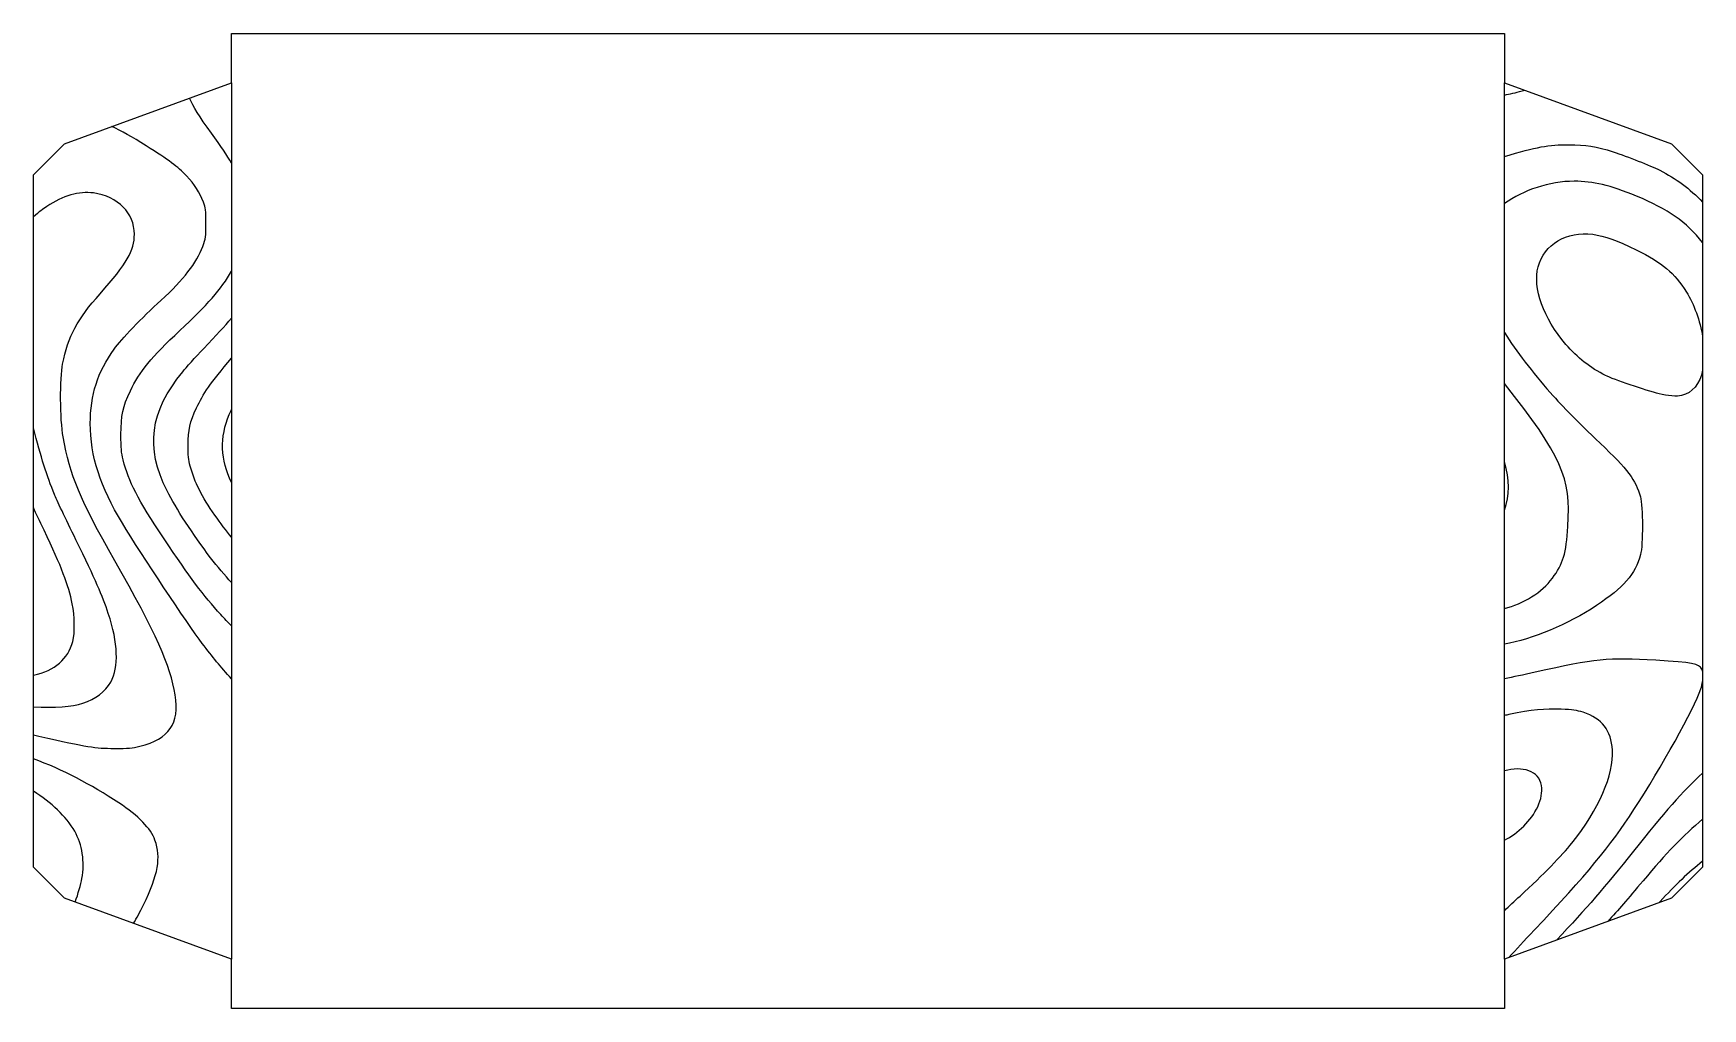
# Model space of a CAD drawing. Header units: inches. Extents: x -1.05 to 1.05, y -0.61 to 0.61.
import ezdxf

# ---------------------------------------------------------------- set-up
doc = ezdxf.new("R2010")
doc.units = ezdxf.units.IN
doc.header["$MEASUREMENT"] = 0
doc.layers.add('design', color=4, linetype='Continuous')
doc.layers.add('hammer', color=10, linetype='Continuous')

msp = doc.modelspace()

# ---------------------------------------------------------------- linework, layer by layer
at = {"layer": 'design'}
for points, knots in [([(-0.8025, 0.4515), (-0.8082, 0.4611), (-0.8156, 0.4721), (-0.828, 0.4892), (-0.8434, 0.5104), (-0.8512, 0.5229), (-0.8555, 0.5332)], [21.132819, 21.132819, 21.132819, 21.132819, 21.832184, 21.832184, 21.832184, 22.674945, 22.674945, 22.674945, 22.674945]), ([(0.8025, 0.5372), (0.8092, 0.5386), (0.8166, 0.5403), (0.8248, 0.5424), (0.8259, 0.5427), (0.827, 0.543), (0.828, 0.5432)], [2.6586933, 2.6586933, 2.6586933, 2.6586933, 2.8424896, 2.8424896, 2.8424896, 2.9191008, 2.9191008, 2.9191008, 2.9191008]), ([(-0.8025, -0.1992), (-0.8169, -0.1834), (-0.8261, -0.1721), (-0.8395, -0.1543), (-0.8585, -0.1292), (-0.9159, -0.043), (-0.9403, -0.0028), (-0.9681, 0.043), (-0.9807, 0.082), (-0.9807, 0.1229), (-0.9807, 0.159), (-0.9716, 0.1875), (-0.9506, 0.2169), (-0.9421, 0.2288), (-0.9154, 0.2566), (-0.8916, 0.2783), (-0.8629, 0.3046), (-0.847, 0.3251), (-0.8389, 0.3464), (-0.835, 0.3567), (-0.8349, 0.3579), (-0.8349, 0.3755), (-0.8349, 0.3922), (-0.8352, 0.3946), (-0.8381, 0.4023), (-0.843, 0.415), (-0.8488, 0.4239), (-0.8596, 0.4354), (-0.8707, 0.4471), (-0.8813, 0.4551), (-0.9104, 0.4733), (-0.9281, 0.4844), (-0.9417, 0.492), (-0.9537, 0.4975)], [4.22014, 4.22014, 4.22014, 4.22014, 4.927615, 4.927615, 4.927615, 5.927615, 5.927615, 5.927615, 6.927615, 6.927615, 6.927615, 7.927615, 7.927615, 7.927615, 8.927615, 8.927615, 8.927615, 9.927615, 9.927615, 9.927615, 10.927615, 10.927615, 10.927615, 11.927615, 11.927615, 11.927615, 12.927615, 12.927615, 12.927615, 13.927615, 13.927615, 13.927615, 14.629398, 14.629398, 14.629398, 14.629398]), ([(0.8025, 0.4597), (0.8428, 0.4719), (0.8585, 0.4746), (0.8835, 0.4746), (0.9058, 0.4746), (0.9177, 0.4727), (0.9398, 0.4656), (0.9578, 0.4597), (0.9865, 0.4484), (0.9985, 0.4424), (1.0187, 0.4322), (1.0366, 0.4189), (1.0525, 0.4022)], [4.993644, 4.993644, 4.993644, 4.993644, 5.890501, 5.890501, 5.890501, 6.890501, 6.890501, 6.890501, 7.890501, 7.890501, 7.890501, 8.379592, 8.379592, 8.379592, 8.379592]), ([(1.0525, 0.3513), (1.0322, 0.3771), (1.0087, 0.3934), (0.9693, 0.4096), (0.9356, 0.4235), (0.9145, 0.4285), (0.8905, 0.4285), (0.8591, 0.4285), (0.8266, 0.4172), (0.8025, 0.4003)], [0, 0, 0, 0, 0.913149, 0.913149, 0.913149, 1.913149, 1.913149, 1.913149, 2.494785, 2.494785, 2.494785, 2.494785]), ([(-1.0525, -0.2696), (-1.0501, -0.2702), (-1.0478, -0.2707), (-1.0456, -0.2712), (-0.9827, -0.2854), (-0.9752, -0.2867), (-0.9504, -0.2868), (-0.9327, -0.2869), (-0.9278, -0.2865), (-0.9183, -0.2841), (-0.881, -0.2747), (-0.868, -0.2557), (-0.8737, -0.2192), (-0.8793, -0.1828), (-0.8978, -0.1417), (-0.9498, -0.0501), (-0.9939, 0.0276), (-1.0062, 0.0572), (-1.015, 0.1061), (-1.0189, 0.128), (-1.0193, 0.1801), (-1.0156, 0.198), (-1.0085, 0.2332), (-0.9972, 0.2543), (-0.9683, 0.2867), (-0.9346, 0.3246), (-0.9251, 0.341), (-0.9251, 0.3616), (-0.9251, 0.3885), (-0.9456, 0.4091), (-0.9769, 0.4137), (-0.9946, 0.4163), (-1.0157, 0.4102), (-1.0355, 0.3967), (-1.0405, 0.3934), (-1.0448, 0.3901), (-1.0525, 0.3836)], [0, 0, 0, 0, 0.056354, 0.056354, 0.056354, 1.056354, 1.056354, 1.056354, 2.056354, 2.056354, 2.056354, 3.056354, 3.056354, 3.056354, 4.056354, 4.056354, 4.056354, 5.056354, 5.056354, 5.056354, 6.056354, 6.056354, 6.056354, 7.056354, 7.056354, 7.056354, 8.056354, 8.056354, 8.056354, 9.056354, 9.056354, 9.056354, 10.056354, 10.056354, 10.056354, 10.685925, 10.685925, 10.685925, 10.685925]), ([(1.0525, 0.1903), (1.0489, 0.1727), (1.0399, 0.1617), (1.0258, 0.1581), (1.0207, 0.1568), (1.0076, 0.1578), (0.9978, 0.1603), (0.9809, 0.1646), (0.94, 0.1786), (0.9301, 0.1835), (0.9112, 0.1929), (0.8943, 0.2062), (0.8801, 0.2227), (0.8517, 0.2557), (0.8381, 0.2937), (0.8451, 0.3206), (0.8524, 0.3489), (0.8813, 0.366), (0.914, 0.3616), (0.9292, 0.3596), (0.9443, 0.3542), (0.9688, 0.342), (1.0016, 0.3258), (1.017, 0.3129), (1.0321, 0.2888), (1.0416, 0.2737), (1.0493, 0.2521), (1.0525, 0.2326)], [0, 0, 0, 0, 0.663198, 0.663198, 0.663198, 1.663198, 1.663198, 1.663198, 2.663198, 2.663198, 2.663198, 3.663198, 3.663198, 3.663198, 4.663198, 4.663198, 4.663198, 5.663198, 5.663198, 5.663198, 6.663198, 6.663198, 6.663198, 7.663198, 7.663198, 7.663198, 8.50944, 8.50944, 8.50944, 8.50944]), ([(-0.8025, -0.1322), (-0.8072, -0.1277), (-0.8117, -0.123), (-0.8162, -0.1181), (-0.8379, -0.0943), (-0.8553, -0.071), (-0.8875, -0.0227), (-0.9214, 0.0283), (-0.9322, 0.0491), (-0.9393, 0.077), (-0.9416, 0.0863), (-0.9421, 0.0917), (-0.9421, 0.109), (-0.942, 0.1338), (-0.9399, 0.1437), (-0.9302, 0.1641), (-0.9187, 0.1884), (-0.9036, 0.2067), (-0.8678, 0.2402), (-0.8337, 0.2721), (-0.8155, 0.2927), (-0.8025, 0.3149)], [13.740493, 13.740493, 13.740493, 13.740493, 13.832184, 13.832184, 13.832184, 14.832184, 14.832184, 14.832184, 15.832184, 15.832184, 15.832184, 16.832184, 16.832184, 16.832184, 17.832184, 17.832184, 17.832184, 18.832184, 18.832184, 18.832184, 19.657646, 19.657646, 19.657646, 19.657646]), ([(-0.8025, -0.0777), (-0.8114, -0.0683), (-0.8202, -0.0579), (-0.829, -0.0463), (-0.8512, -0.0172), (-0.8731, 0.0165), (-0.8839, 0.0379), (-0.9115, 0.093), (-0.9057, 0.1374), (-0.8642, 0.1882), (-0.8601, 0.1933), (-0.8481, 0.2065), (-0.8376, 0.2177), (-0.8221, 0.2341), (-0.8111, 0.246), (-0.8025, 0.2558)], [13.391841, 13.391841, 13.391841, 13.391841, 13.563561, 13.563561, 13.563561, 14.563561, 14.563561, 14.563561, 15.563561, 15.563561, 15.563561, 16.563561, 16.563561, 16.563561, 16.956398, 16.956398, 16.956398, 16.956398]), ([(0.8025, 0.2379), (0.818, 0.2135), (0.8376, 0.1877), (0.8604, 0.162), (0.8778, 0.1425), (0.8933, 0.1268), (0.9232, 0.0982), (0.9582, 0.0649), (0.9681, 0.0517), (0.9741, 0.0306), (0.9774, 0.0189), (0.9774, -0.0305), (0.9742, -0.0423), (0.9673, -0.0673), (0.953, -0.0839), (0.9186, -0.1066), (0.8828, -0.1304), (0.8373, -0.1494), (0.8025, -0.1553)], [4.44289, 4.44289, 4.44289, 4.44289, 4.913149, 4.913149, 4.913149, 5.913149, 5.913149, 5.913149, 6.913149, 6.913149, 6.913149, 7.913149, 7.913149, 7.913149, 8.913149, 8.913149, 8.913149, 9.862541, 9.862541, 9.862541, 9.862541]), ([(-0.8025, -0.0206), (-0.8095, -0.0121), (-0.8165, -0.0028), (-0.8236, 0.0073), (-0.84, 0.0305), (-0.8491, 0.0486), (-0.8547, 0.0692), (-0.8569, 0.0773), (-0.8575, 0.0827), (-0.8575, 0.0957), (-0.8574, 0.1146), (-0.855, 0.1252), (-0.8468, 0.1426), (-0.8385, 0.1605), (-0.8294, 0.1737), (-0.8025, 0.2055)], [17.432146, 17.432146, 17.432146, 17.432146, 17.590871, 17.590871, 17.590871, 18.590871, 18.590871, 18.590871, 19.590871, 19.590871, 19.590871, 20.590871, 20.590871, 20.590871, 21.467444, 21.467444, 21.467444, 21.467444]), ([(0.863, -0.0723), (0.8766, -0.054), (0.8805, -0.0408), (0.8826, -0.0069), (0.8864, 0.055), (0.8753, 0.0817), (0.8025, 0.1734)], [0, 0, 0, 0, 1, 1, 1, 1.961419, 1.961419, 1.961419, 1.961419]), ([(-0.8025, 0.0486), (-0.8167, 0.0771), (-0.8176, 0.1056), (-0.8054, 0.1343), (-0.8045, 0.1365), (-0.8035, 0.1386), (-0.8025, 0.1408)], [14.3228647, 14.3228647, 14.3228647, 14.3228647, 14.9716486, 14.9716486, 14.9716486, 15.0714662, 15.0714662, 15.0714662, 15.0714662]), ([(-1.0525, -0.2342), (-1.0254, -0.2357), (-1.0037, -0.2343), (-0.9901, -0.2299), (-0.9745, -0.2249), (-0.9614, -0.2149), (-0.955, -0.2032), (-0.9445, -0.1839), (-0.9456, -0.154), (-0.958, -0.1166), (-0.9656, -0.0937), (-0.9738, -0.0752), (-0.9989, -0.0236), (-1.0116, 0.0024), (-1.0238, 0.028), (-1.0259, 0.0333), (-1.0356, 0.0572), (-1.0429, 0.08), (-1.0525, 0.1177)], [0, 0, 0, 0, 0.566386, 0.566386, 0.566386, 1.566386, 1.566386, 1.566386, 2.566386, 2.566386, 2.566386, 3.566386, 3.566386, 3.566386, 4.566386, 4.566386, 4.566386, 5.419657, 5.419657, 5.419657, 5.419657]), ([(-1.0525, -0.1944), (-1.0251, -0.1884), (-1.0087, -0.1743), (-1.0028, -0.1518), (-1, -0.1411), (-1.0003, -0.1197), (-1.0034, -0.1046), (-1.0083, -0.0805), (-1.0169, -0.058), (-1.0391, -0.0116), (-1.0447, 0.0001), (-1.0489, 0.0088), (-1.0525, 0.0169)], [0, 0, 0, 0, 0.68438, 0.68438, 0.68438, 1.68438, 1.68438, 1.68438, 2.68438, 2.68438, 2.68438, 3.014791, 3.014791, 3.014791, 3.014791]), ([(1.0525, -0.1892), (1.0523, -0.1883), (1.052, -0.1874), (1.0516, -0.1867), (1.0481, -0.1801), (1.0393, -0.1784), (0.9937, -0.1757), (0.9326, -0.1721), (0.9179, -0.1735), (0.8412, -0.1908), (0.8263, -0.1942), (0.8136, -0.1968), (0.8025, -0.1989)], [0, 0, 0, 0, 0.153737, 0.153737, 0.153737, 1.153737, 1.153737, 1.153737, 2.153737, 2.153737, 2.153737, 2.458065, 2.458065, 2.458065, 2.458065]), ([(0.8083, -0.5504), (0.8171, -0.5407), (0.8274, -0.5295), (0.84, -0.5162), (0.9069, -0.4451), (0.9357, -0.4104), (0.9659, -0.364), (1.0004, -0.3112), (1.0416, -0.2369), (1.0503, -0.2118), (1.0513, -0.2089), (1.052, -0.2056), (1.0525, -0.2024)], [0, 0, 0, 0, 0.225712, 0.225712, 0.225712, 1.225712, 1.225712, 1.225712, 2.225712, 2.225712, 2.225712, 2.557204, 2.557204, 2.557204, 2.557204]), ([(0.8025, -0.4915), (0.8086, -0.4858), (0.8151, -0.4796), (0.8223, -0.473), (0.852, -0.4456), (0.875, -0.422), (0.8876, -0.4063), (0.9216, -0.3638), (0.9407, -0.3201), (0.9388, -0.2889), (0.9373, -0.2642), (0.9255, -0.2489), (0.9019, -0.2413), (0.8937, -0.2387), (0.8884, -0.2379), (0.874, -0.2374), (0.8529, -0.2366), (0.8375, -0.2382), (0.8083, -0.2441), (0.8064, -0.2445), (0.8044, -0.2449), (0.8025, -0.2453)], [1.600772, 1.600772, 1.600772, 1.600772, 1.710071, 1.710071, 1.710071, 2.710071, 2.710071, 2.710071, 3.710071, 3.710071, 3.710071, 4.710071, 4.710071, 4.710071, 5.710071, 5.710071, 5.710071, 6.710071, 6.710071, 6.710071, 6.741646, 6.741646, 6.741646, 6.741646]), ([(-0.9263, -0.5074), (-0.9221, -0.5009), (-0.9182, -0.4935), (-0.9137, -0.4843), (-0.8949, -0.4452), (-0.8913, -0.4248), (-0.8992, -0.4025), (-0.9044, -0.3879), (-0.9199, -0.3719), (-0.9448, -0.3555), (-0.9801, -0.3322), (-1.0158, -0.3137), (-1.0525, -0.2998)], [0, 0, 0, 0, 0.405448, 0.405448, 0.405448, 1.405448, 1.405448, 1.405448, 2.405448, 2.405448, 2.405448, 2.997774, 2.997774, 2.997774, 2.997774]), ([(0.8445, -0.3604), (0.849, -0.3508), (0.8505, -0.3423), (0.8492, -0.3338), (0.8464, -0.3148), (0.8249, -0.3087), (0.8025, -0.3153)], [0, 0, 0, 0, 1, 1, 1, 1.676127, 1.676127, 1.676127, 1.676127]), ([(1.0525, -0.318), (1.0273, -0.3408), (1.0042, -0.3679), (0.9654, -0.4164), (0.9285, -0.4626), (0.9066, -0.488), (0.8682, -0.5286)], [0, 0, 0, 0, 0.579765, 0.579765, 0.579765, 1.499076, 1.499076, 1.499076, 1.499076]), ([(-0.9997, -0.4807), (-0.9961, -0.4702), (-0.9927, -0.4583), (-0.9913, -0.4508), (-0.9874, -0.4301), (-0.9908, -0.4079), (-1.0004, -0.3913), (-1.0113, -0.3725), (-1.0298, -0.355), (-1.0525, -0.3408)], [0, 0, 0, 0, 0.583054, 0.583054, 0.583054, 1.583054, 1.583054, 1.583054, 2.078495, 2.078495, 2.078495, 2.078495]), ([(1.0525, -0.3762), (1.0283, -0.3962), (1.0064, -0.4194), (0.9775, -0.4537), (0.9578, -0.477), (0.9458, -0.491), (0.9329, -0.505)], [0, 0, 0, 0, 0.530769, 0.530769, 0.530769, 1.076869, 1.076869, 1.076869, 1.076869]), ([(1.0525, -0.4292), (1.0347, -0.4431), (1.0178, -0.4593), (0.9988, -0.4801), (0.9983, -0.4806), (0.9979, -0.4811), (0.9975, -0.4815)], [0, 0, 0, 0, 0.4122685, 0.4122685, 0.4122685, 0.4279611, 0.4279611, 0.4279611, 0.4279611])]:
    msp.add_open_spline(points, degree=3, knots=knots, dxfattribs=at)
for points in [[(0.8025, 0.0136), (0.8095, 0.0322), (0.8095, 0.0527), (0.8025, 0.0743)], [(0.8025, -0.1104), (0.8264, -0.1046), (0.8501, -0.0899), (0.863, -0.0723)], [(0.8025, -0.4025), (0.8197, -0.3941), (0.8364, -0.3778), (0.8445, -0.3604)]]:
    msp.add_open_spline(points, degree=3, dxfattribs=at)
at = {"layer": 'hammer', "linetype": 'Continuous'}
for p, q in [((-0.8025, 0.5525), (-0.8025, 0.615)), ((-0.8025, 0.615), (0.8025, 0.615)), ((0.8025, 0.615), (0.8025, 0.5525)), ((-0.8025, -0.615), (-0.8025, -0.5525)), ((0.8025, -0.5525), (0.8025, -0.615)), ((0.8025, -0.615), (-0.8025, -0.615))]:
    msp.add_line(p, q, dxfattribs=at)
for points in [[(-1.0132, -0.4758), (-1.0275, -0.4615), (-1.0525, -0.4365), (-1.0525, 0.4365), (-1.0275, 0.4615), (-1.0132, 0.4758), (-0.8025, 0.5525), (-0.8025, -0.5525)], [(1.0275, 0.4615), (1.0525, 0.4365), (1.0525, -0.4365), (1.0275, -0.4615), (1.0132, -0.4758), (0.8025, -0.5525), (0.8025, 0.5525), (1.0132, 0.4758)]]:
    msp.add_lwpolyline(points, close=True, dxfattribs=at)

doc.saveas('drawing.dxf')
